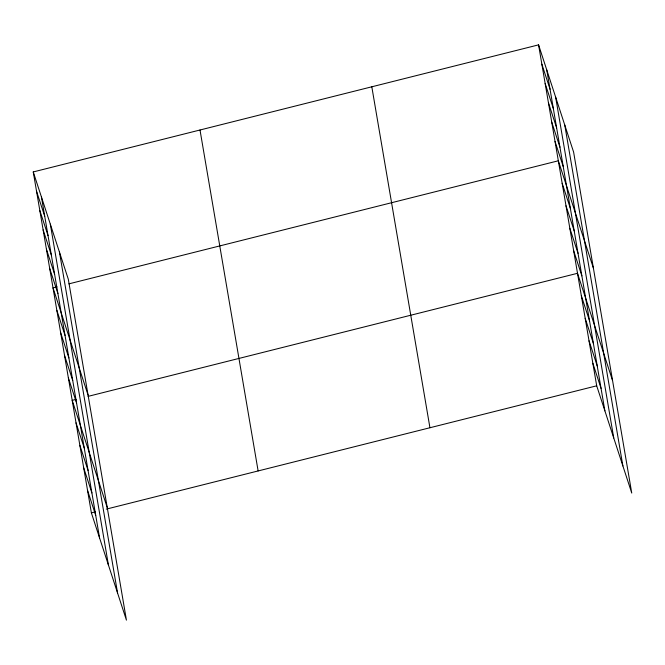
<?xml version="1.0" encoding="UTF-8"?>
<svg xmlns="http://www.w3.org/2000/svg" width="665" height="665" viewBox="0 0 665 665"><rect width="100%" height="100%" fill="white"/><g stroke="black" fill="none" stroke-linecap="round" stroke-linejoin="round"><path stroke-width="1" d="M33.25 171.936L68.304 279.192L126.433 620.137L91.379 512.873L33.25 171.936L538.567 44.863L573.621 152.127L631.75 493.064L596.696 385.808L538.567 44.863M56.982 286.856L53.017 287.854L88.071 395.11M68.894 283.864L558.326 160.789L593.388 268.045M76.167 399.366L72.194 400.363L107.248 507.619M88.079 396.373L577.511 273.298L612.565 380.555M91.379 512.873L95.344 511.875M106.267 509.132L596.696 385.808M541.859 64.189L550.046 89.243M545.15 83.507L553.346 108.561M548.45 102.826L556.638 127.88M551.742 122.144L559.93 147.198M555.034 141.47L563.222 166.524M562.166 183.291L570.354 208.345M565.998 205.793L574.194 230.846M569.839 228.294L578.026 253.348M573.671 250.796L581.867 275.85M581.351 295.8L589.539 320.854M585.183 318.302L593.371 343.356M589.024 340.804L597.212 365.858M592.856 363.306L601.044 388.36M36.542 191.254L44.73 216.308M39.842 210.572L48.03 235.626M43.134 229.891L51.321 254.953M46.425 249.217L54.613 274.271M49.717 268.535L57.905 293.589M56.849 310.356L65.037 335.409M60.69 332.857L68.877 357.911M64.522 355.359L72.709 380.413M68.362 377.861L76.55 402.915M76.034 422.865L84.222 447.919M79.867 445.367L88.054 470.421M83.707 467.869L91.895 492.931M87.539 490.371L95.727 515.433M564.76 124.995L622.881 465.941M555.624 97.048L613.745 437.994M546.755 69.925L604.884 410.862M371.81 86.799L429.939 427.745M200.007 129.999L258.128 470.945M59.443 252.068L117.564 593.005M50.307 224.113L108.428 565.059M41.438 196.99L99.567 537.935"/></g></svg>
